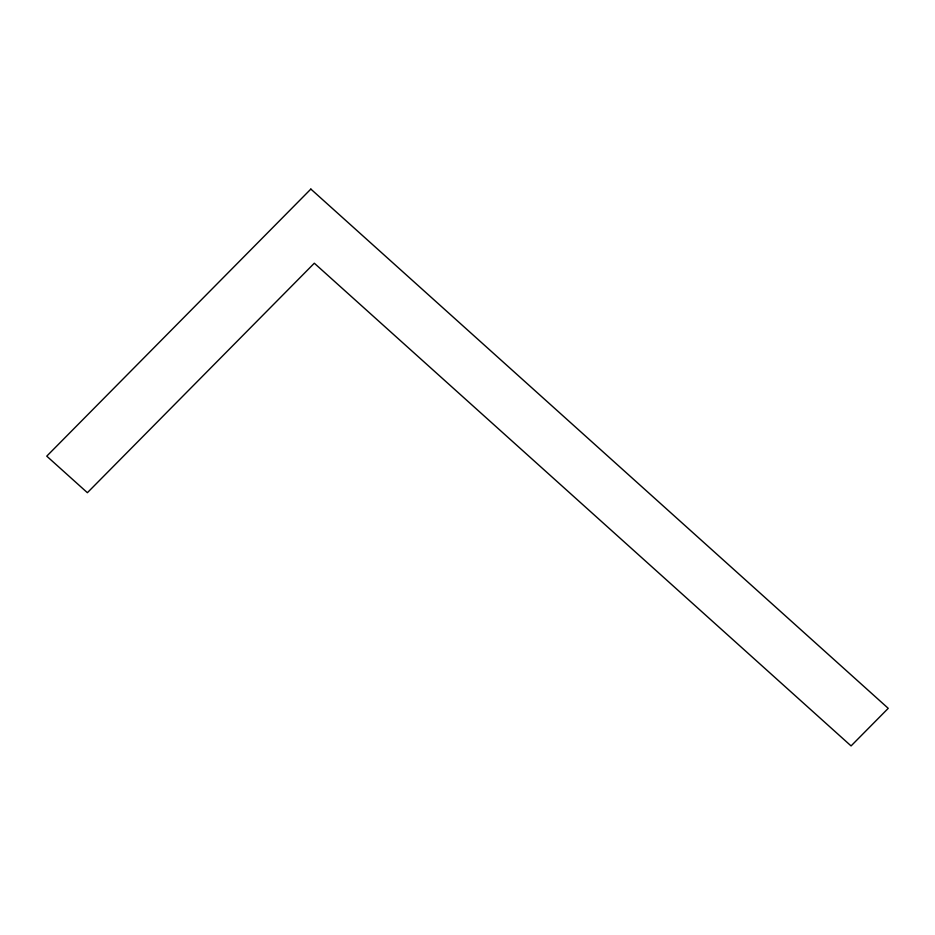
<?xml version="1.0" encoding="UTF-8"?>
<svg xmlns="http://www.w3.org/2000/svg" width="935" height="935" viewBox="0 0 935 935"><rect width="100%" height="100%" fill="white"/><g stroke="black" fill="none" stroke-linecap="round" stroke-linejoin="round"><path stroke-width="1.4" d="M310.852 189.08L46.75 456.151L87.387 492.698L314.312 263.214L851.072 745.92L888.25 708.333L310.852 189.08"/></g></svg>
